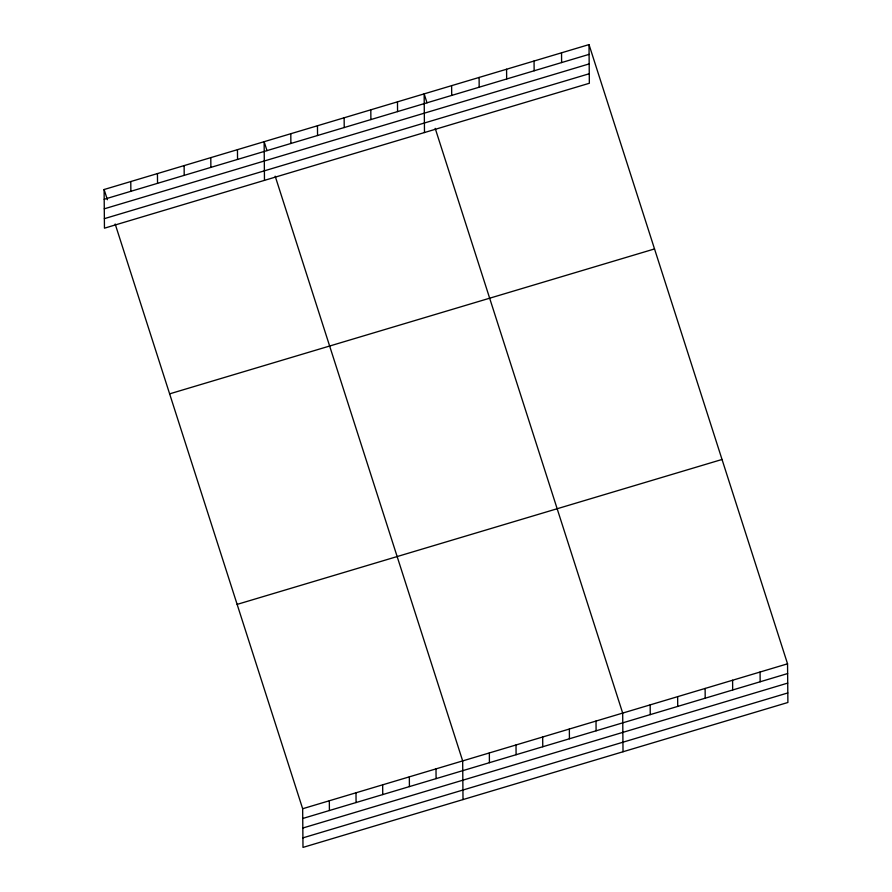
<?xml version="1.0" encoding="UTF-8"?>
<svg xmlns="http://www.w3.org/2000/svg" width="892" height="892" viewBox="0 0 892 892"><rect width="100%" height="100%" fill="white"/><g stroke="black" fill="none" stroke-linecap="round" stroke-linejoin="round"><path stroke-width="1.34" d="M589.01 44.6L589.344 83.268L104.453 228.185L104.108 189.517L589.01 44.6L787.547 663.815L787.892 702.483L302.99 847.4L302.656 808.732L115.168 224.004M104.197 199.273L589.099 54.356M104.286 208.817L589.177 63.901M104.364 218.651L589.266 73.735M169.636 393.851L654.527 248.935M237.138 604.386L722.029 459.469M302.656 808.732L787.547 663.815M302.734 818.488L787.636 673.56M302.823 828.021L787.714 683.105M302.912 837.856L787.803 692.939M427.012 102.814L424.146 93.872L424.481 132.54M435.196 128.359L622.683 713.087L623.017 751.755M266.998 150.636L264.132 141.694L264.467 180.362M275.182 176.181L462.669 760.909L463.004 799.578M104.108 189.517L107.386 199.73M760.073 672.022L760.162 681.778M732.6 680.239L732.678 689.984M705.115 688.446L705.204 698.202M677.641 696.663L677.73 706.408M650.168 704.87L650.246 714.626M596.012 721.048L596.101 730.804M569.341 729.02L569.43 738.777M561.536 52.818L561.614 62.563M542.682 736.993L542.76 746.749M534.052 61.024L534.141 70.78M516.011 744.965L516.089 754.721M506.578 69.242L506.667 78.987M489.34 752.937L489.418 762.693M479.104 77.448L479.182 87.204M451.62 85.665L451.709 95.411M435.998 768.871L436.088 778.627M409.328 776.843L409.417 786.599M397.475 101.844L397.564 111.6M382.657 784.815L382.746 794.571M370.804 109.816L370.894 119.573M355.997 792.787L356.075 802.544M344.134 117.789L344.223 127.545M329.326 800.76L329.404 810.516M317.463 125.75L317.552 135.506M290.803 133.722L290.881 143.478M237.462 149.666L237.54 159.423M210.791 157.639L210.88 167.395M184.12 165.611L184.209 175.367M157.449 173.572L157.538 183.328M130.778 181.544L130.868 191.301"/></g></svg>
